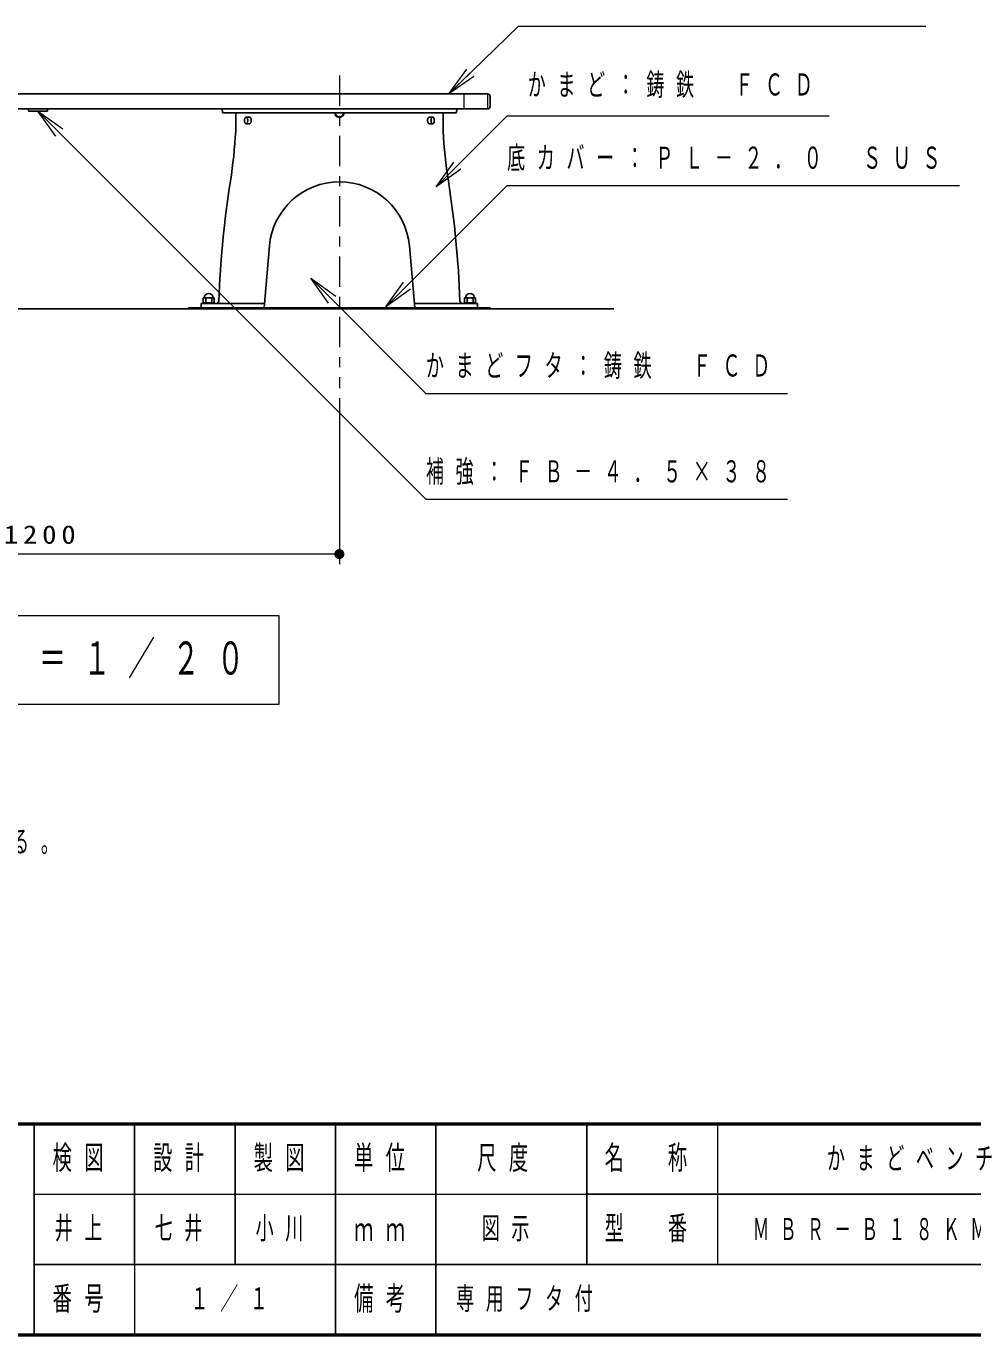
# Model space of a CAD drawing. Units: millimetres on the paper, scale 1:20. Extents: x -365 to 0, y -5 to 257.
# Drawn here: x -238.3 to -144.1, y 0 to 130.2 of the extents above; entities that cross this region are included whole.
import ezdxf

# ---------------------------------------------------------------- set-up
doc = ezdxf.new("R2010")
doc.units = ezdxf.units.MM
doc.linetypes.add('USER2', pattern=[6, 3, -1, 1, -1])
doc.layers.add('LY_1', color=7, linetype='Continuous', lineweight=25)
doc.layers.add('LY_3', color=7, linetype='Continuous', lineweight=13)
doc.styles.add('ＭＳ ゴシック', font='')
doc.styles.get('ＭＳ ゴシック').set_extended_font_data('MS Gothic')

# ---------------------------------------------------------------- blocks, each defined once
blk = doc.blocks.new('filled_dot')
at = {"color": 0, "linetype": 'Continuous', "lineweight": -2, "const_width": 1.25}
blk.add_lwpolyline([(-0.625, 0, 1), (0.625, 0, 1)], format="xyb", close=True, dxfattribs=at)

msp = doc.modelspace()

# ---------------------------------------------------------------- linework, layer by layer
at = {"layer": 'LY_1', "linetype": 'USER2', "lineweight": 13}
msp.add_line((-207.112, 125.24), (-207.112, 94.151), dxfattribs=at)
at = {"layer": 'LY_1', "lineweight": 13}
for p, q in [((-196.237, 123.427), (-194.432, 125.875)), ((-196.237, 123.427), (-194.084, 125.516)), ((-193.735, 125.157), (-196.237, 123.427)), ((-194.715, 123.427), (-194.715, 121.927)), ((-192.391, 123.427), (-192.391, 121.927)), ((-235.344, 119.228), (-237.112, 121.702)), ((-237.112, 121.702), (-234.637, 119.935)), ((-237.112, 121.702), (-234.991, 119.581)), ((-197.493, 114.163), (-195.726, 116.638)), ((-197.493, 114.163), (-195.372, 116.284)), ((-195.018, 115.931), (-197.493, 114.163)), ((-208.189, 102.608), (-209.957, 105.083)), ((-209.957, 105.083), (-207.482, 103.315)), ((-209.957, 105.083), (-207.835, 102.962)), ((-202.497, 102.227), (-200.73, 104.702)), ((-202.497, 102.227), (-200.376, 104.349)), ((-200.022, 103.995), (-202.497, 102.227)), ((-207.112, 93.151), (-207.112, 76.651)), ((-207.112, 77.651), (-267.112, 77.651)), ((-213.109, 71.513), (-260.909, 71.513)), ((-213.109, 62.713), (-213.109, 71.513)), ((-260.909, 62.713), (-213.109, 62.713))]:
    msp.add_line(p, q, dxfattribs=at)
at = {"layer": 'LY_1'}
for p, q in [((-192.362, 123.427), (-281.862, 123.427)), ((-192.112, 123.177), (-192.112, 122.177)), ((-192.362, 121.927), (-281.862, 121.927)), ((-238.062, 121.927), (-238.062, 121.702)), ((-236.162, 121.702), (-238.062, 121.702)), ((-236.162, 121.927), (-236.162, 121.702)), ((-218.757, 121.582), (-218.787, 121.927)), ((-218.702, 121.527), (-218.757, 121.582)), ((-218.702, 121.527), (-195.522, 121.527)), ((-217.43, 121.527), (-217.43, 119.723)), ((-216.048, 121.102), (-216.394, 121.102)), ((-198.177, 121.102), (-197.83, 121.102)), ((-196.794, 121.527), (-196.794, 119.723)), ((-195.522, 121.527), (-195.467, 121.582)), ((-195.467, 121.582), (-195.437, 121.927)), ((-216.048, 120.452), (-216.394, 120.452)), ((-198.177, 120.452), (-197.83, 120.452)), ((-214.612, 102.127), (-214.077, 108.295)), ((-199.612, 102.127), (-200.147, 108.295)), ((-220.662, 103.127), (-220.662, 102.627)), ((-220.662, 103.127), (-219.562, 103.127)), ((-220.412, 103.127), (-220.412, 102.627)), ((-219.812, 103.127), (-219.812, 102.627)), ((-219.562, 103.127), (-219.562, 102.627)), ((-194.662, 103.127), (-194.662, 102.627)), ((-193.562, 103.127), (-194.662, 103.127)), ((-194.412, 103.127), (-194.412, 102.627)), ((-193.812, 103.127), (-193.812, 102.627)), ((-193.562, 103.127), (-193.562, 102.627)), ((-179.812, 102.027), (-286.681, 102.027)), ((-192.112, 102.127), (-222.112, 102.127)), ((-222.112, 102.127), (-222.112, 102.027)), ((-220.862, 102.577), (-214.577, 102.577)), ((-220.862, 102.577), (-220.862, 102.127)), ((-220.712, 102.627), (-220.712, 102.577)), ((-220.712, 102.627), (-219.512, 102.627)), ((-219.512, 102.627), (-219.512, 102.577)), ((-193.362, 102.577), (-199.647, 102.577)), ((-194.712, 102.627), (-194.712, 102.577)), ((-193.512, 102.627), (-194.712, 102.627)), ((-193.512, 102.627), (-193.512, 102.577)), ((-193.362, 102.577), (-193.362, 102.127)), ((-192.112, 102.127), (-192.112, 102.027))]:
    msp.add_line(p, q, dxfattribs=at)
at = {"layer": 'LY_1', "lineweight": 13}
for points in [[(-196.237, 123.427), (-189.301, 130.156), (-148.759, 130.156)], [(-237.112, 121.702), (-198.507, 83.098), (-162.507, 83.098)], [(-197.493, 114.163), (-190.422, 121.234), (-158.374, 121.234)], [(-202.497, 102.227), (-190.422, 114.303), (-145.422, 114.303)], [(-209.957, 105.083), (-198.507, 93.634), (-162.507, 93.634)]]:
    msp.add_lwpolyline(points, dxfattribs=at)
at = {"layer": 'LY_1'}
for points in [[(-216.394, 121.102), (-216.38, 121.101), (-216.366, 121.097), (-216.352, 121.091), (-216.338, 121.083), (-216.325, 121.072), (-216.313, 121.059), (-216.301, 121.044), (-216.29, 121.026), (-216.279, 121.007), (-216.27, 120.986), (-216.261, 120.964), (-216.253, 120.94), (-216.247, 120.915), (-216.241, 120.889), (-216.237, 120.862), (-216.234, 120.834), (-216.232, 120.806), (-216.231, 120.777), (-216.232, 120.749), (-216.234, 120.721), (-216.237, 120.693), (-216.241, 120.666), (-216.247, 120.64), (-216.253, 120.615), (-216.261, 120.591), (-216.27, 120.569), (-216.279, 120.548), (-216.29, 120.528), (-216.301, 120.511), (-216.313, 120.496), (-216.325, 120.483), (-216.338, 120.472), (-216.352, 120.463), (-216.366, 120.457), (-216.38, 120.454), (-216.394, 120.452), (-216.408, 120.454), (-216.422, 120.457), (-216.436, 120.463), (-216.45, 120.472), (-216.463, 120.483), (-216.475, 120.496), (-216.487, 120.511), (-216.498, 120.528), (-216.509, 120.548), (-216.518, 120.569), (-216.527, 120.591), (-216.535, 120.615), (-216.541, 120.64), (-216.547, 120.666), (-216.551, 120.693), (-216.554, 120.721), (-216.556, 120.749), (-216.556, 120.777), (-216.556, 120.806), (-216.554, 120.834), (-216.551, 120.862), (-216.547, 120.889), (-216.541, 120.915), (-216.535, 120.94), (-216.527, 120.964), (-216.518, 120.986), (-216.509, 121.007), (-216.498, 121.026), (-216.487, 121.044), (-216.475, 121.059), (-216.463, 121.072), (-216.45, 121.083), (-216.436, 121.091), (-216.422, 121.097), (-216.408, 121.101)], [(-197.83, 121.102), (-197.844, 121.101), (-197.858, 121.097), (-197.872, 121.091), (-197.886, 121.083), (-197.899, 121.072), (-197.911, 121.059), (-197.923, 121.044), (-197.935, 121.026), (-197.945, 121.007), (-197.955, 120.986), (-197.963, 120.964), (-197.971, 120.94), (-197.977, 120.915), (-197.983, 120.889), (-197.987, 120.862), (-197.99, 120.834), (-197.992, 120.806), (-197.993, 120.777), (-197.992, 120.749), (-197.99, 120.721), (-197.987, 120.693), (-197.983, 120.666), (-197.977, 120.64), (-197.971, 120.615), (-197.963, 120.591), (-197.955, 120.569), (-197.945, 120.548), (-197.935, 120.528), (-197.923, 120.511), (-197.911, 120.496), (-197.899, 120.483), (-197.886, 120.472), (-197.872, 120.463), (-197.858, 120.457), (-197.844, 120.454), (-197.83, 120.452), (-197.816, 120.454), (-197.802, 120.457), (-197.788, 120.463), (-197.775, 120.472), (-197.762, 120.483), (-197.749, 120.496), (-197.737, 120.511), (-197.726, 120.528), (-197.715, 120.548), (-197.706, 120.569), (-197.697, 120.591), (-197.689, 120.615), (-197.683, 120.64), (-197.677, 120.666), (-197.673, 120.693), (-197.67, 120.721), (-197.668, 120.749), (-197.668, 120.777), (-197.668, 120.806), (-197.67, 120.834), (-197.673, 120.862), (-197.677, 120.889), (-197.683, 120.915), (-197.689, 120.94), (-197.697, 120.964), (-197.706, 120.986), (-197.715, 121.007), (-197.726, 121.026), (-197.737, 121.044), (-197.749, 121.059), (-197.762, 121.072), (-197.775, 121.083), (-197.788, 121.091), (-197.802, 121.097), (-197.816, 121.101)]]:
    msp.add_lwpolyline(points, close=True, dxfattribs=at)
for points in [[(-216.048, 121.102), (-216.026, 121.1), (-216.006, 121.091), (-215.985, 121.078), (-215.966, 121.059), (-215.949, 121.035), (-215.933, 121.007), (-215.919, 120.975), (-215.907, 120.94), (-215.897, 120.902), (-215.891, 120.862), (-215.886, 120.82), (-215.885, 120.777), (-215.886, 120.735), (-215.891, 120.693), (-215.897, 120.653), (-215.907, 120.615), (-215.919, 120.58), (-215.933, 120.548), (-215.949, 120.52), (-215.966, 120.496), (-215.985, 120.477), (-216.006, 120.463), (-216.026, 120.455), (-216.048, 120.452)], [(-198.177, 121.102), (-198.198, 121.1), (-198.219, 121.091), (-198.239, 121.078), (-198.258, 121.059), (-198.276, 121.035), (-198.292, 121.007), (-198.306, 120.975), (-198.317, 120.94), (-198.327, 120.902), (-198.334, 120.862), (-198.338, 120.82), (-198.339, 120.777), (-198.338, 120.735), (-198.334, 120.693), (-198.327, 120.653), (-198.317, 120.615), (-198.306, 120.58), (-198.292, 120.548), (-198.276, 120.52), (-198.258, 120.496), (-198.239, 120.477), (-198.219, 120.463), (-198.198, 120.455), (-198.177, 120.452)]]:
    msp.add_lwpolyline(points, dxfattribs=at)
for centre, radius, start, end in [((-192.362, 123.177), 0.25, 0, 90), ((-207.112, 121.527), 0.45, 179.99999, 0.00001), ((-207.112, 121.527), 0.4, 179.99999, 0.00001), ((-192.362, 122.177), 0.25, 270, 0), ((-267.353, 122.502), 50, 351.07701, 356.81336), ((-146.872, 122.502), 50, 183.18663, 188.92298), ((-119.168, 99.236), 100, 171.07702, 177.94693), ((-207.112, 107.686), 6.991, 5, 175.00001), ((-295.056, 99.236), 100, 2.05307, 8.92299), ((-220.112, 103.127), 0.445, 0, 180), ((-194.112, 103.127), 0.445, 0, 180), ((-219.354, 102.827), 0.25, 270, 357.94693), ((-194.871, 102.827), 0.25, 182.05307, 270)]:
    msp.add_arc(centre, radius, start, end, dxfattribs=at)
at = {"layer": 'LY_3', "lineweight": 50}
for p, q in [((-365, 21), (0, 21)), ((-365, 0), (0, 0))]:
    msp.add_line(p, q, dxfattribs=at)
at = {"layer": 'LY_3', "color": 211, "lineweight": 25}
for p, q in [((-237.5, 21), (-237.5, 0)), ((-227.5, 21), (-227.5, 7)), ((-217.5, 21), (-217.5, 7)), ((-207.5, 21), (-207.5, 0)), ((-197.5, 21), (-197.5, 7)), ((-182.5, 21), (-182.5, 7)), ((-182.5, 14), (-70, 14)), ((-237.5, 7), (0, 7))]:
    msp.add_line(p, q, dxfattribs=at)
at = {"layer": 'LY_3'}
for p, q in [((-169.5, 21), (-169.5, 7)), ((-237.5, 14), (-182.5, 14)), ((-227.5, 7), (-227.5, 0))]:
    msp.add_line(p, q, dxfattribs=at)
at = {"layer": 'LY_3', "lineweight": 25}
msp.add_line((-197.5, 7), (-197.5, 0), dxfattribs=at)

# ---------------------------------------------------------------- block references
at = {"layer": 'LY_1', "lineweight": 13, "xscale": 0.4, "yscale": 0.4, "rotation": 180}
msp.add_blockref('filled_dot', (-207.112, 77.651), dxfattribs=at)

# ---------------------------------------------------------------- texts
at = {"layer": 'LY_1', "style": 'ＭＳ ゴシック'}
for s, insert, char_height, attachment_point in [('\\T1.64;\\W0.6;かまど：鋳鉄\u3000ＦＣＤ', (-188.374, 124.234), 2.199, 4), ('\\T1.64;\\W0.6;底カバー：ＰＬ－２．０\u3000ＳＵＳ', (-190.422, 116.953), 2.199, 4), ('\\T1.64;\\W0.6;かまどフタ：鋳鉄\u3000ＦＣＤ', (-198.507, 96.284), 2.199, 4), ('\\T1.64;\\W0.6;補強：ＦＢ－４．５×３８', (-198.507, 85.748), 2.199, 4), ('\\T1.33;\\W1.15;1200', (-236.691, 78.651), 1.833, 8), ('\\T1.64;\\W0.6;正面図\u3000Ｓ＝１／２０', (-237.009, 67.113), 3.299, 5), ('\\T1.64;\\W0.6;鋼材は、電気亜鉛メッキ処理の上、ポリエステル樹脂粉体塗装（ダークグレー）仕上げとする。', (-360.778, 47.695), 2.199, 7), ('\\T1.64;\\W0.6;かまどベンチ', (-149.75, 17.5), 2.199, 5), ('\\T1.64;\\W0.6;井上', (-232.5, 10.5), 2.199, 5), ('\\T1.64;\\W0.6;七井', (-225.5, 10.5), 2.199, 4), ('\\T1.64;\\W0.6;小川', (-212.5, 10.5), 2.199, 5), ('\\T1.64;\\W0.6;図示', (-190, 10.5), 2.199, 5), ('\\T1.64;\\W0.55;ＭＢＲ－Ｂ１８ＫＭＰ－Ｆ', (-149.75, 10.5), 2.199, 5), ('\\T1.64;\\W0.6;１／１', (-217.5, 3.5), 2.199, 5), ('\\T1.64;\\W0.6;専用フタ付', (-195.5, 3.5), 2.199, 4)]:
    msp.add_mtext(s, dxfattribs=dict(at, insert=insert, char_height=char_height, attachment_point=attachment_point))
at = {"layer": 'LY_3', "color": 4, "char_height": 2.346, "attachment_point": 5, "style": 'ＭＳ ゴシック'}
for s, insert in [('\\T1.64;\\W0.6;検図', (-232.5, 17.5)), ('\\T1.64;\\W0.6;設計', (-222.5, 17.5)), ('\\T1.64;\\W0.6;製図', (-212.5, 17.5)), ('\\T1.64;\\W0.6;単位', (-202.5, 17.5)), ('\\T1.64;\\W0.6;尺度', (-190.25, 17.5)), ('\\T1.64;\\W0.6;名\u3000称', (-176, 17.5)), ('\\T1.64;\\W0.6;型\u3000番', (-176, 10.5)), ('\\T1.64;\\W0.6;ｍｍ', (-202.5, 10.5)), ('\\T1.64;\\W0.6;番号', (-232.5, 3.5)), ('\\T1.64;\\W0.6;備考', (-202.5, 3.5))]:
    msp.add_mtext(s, dxfattribs=dict(at, insert=insert))

doc.saveas('drawing.dxf')
